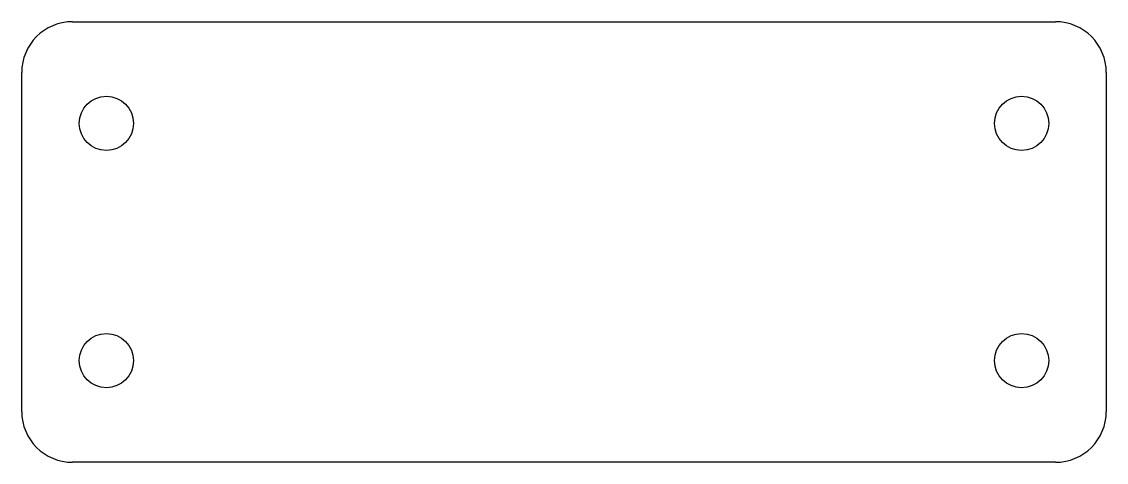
# Model space of a CAD drawing. Header units: millimetres. Extents: x -32 to 32, y -13 to 13.
import ezdxf

# ---------------------------------------------------------------- set-up
doc = ezdxf.new("R2010")
doc.units = ezdxf.units.MM

msp = doc.modelspace()

# ---------------------------------------------------------------- linework, layer by layer
for p, q in [((-29, 13), (29, 13)), ((-32, -10), (-32, 10)), ((32, 10), (32, -10)), ((29, -13), (-29, -13))]:
    msp.add_line(p, q)
for centre in [(-27, 7), (27, 7), (-27, -7), (27, -7)]:
    msp.add_circle(centre, 1.6)
for centre, start, end in [((-29, 10), 90, 180), ((29, 10), 0, 90), ((-29, -10), 180, 270), ((29, -10), -90, 0)]:
    msp.add_arc(centre, 3, start, end)

doc.saveas('drawing.dxf')
